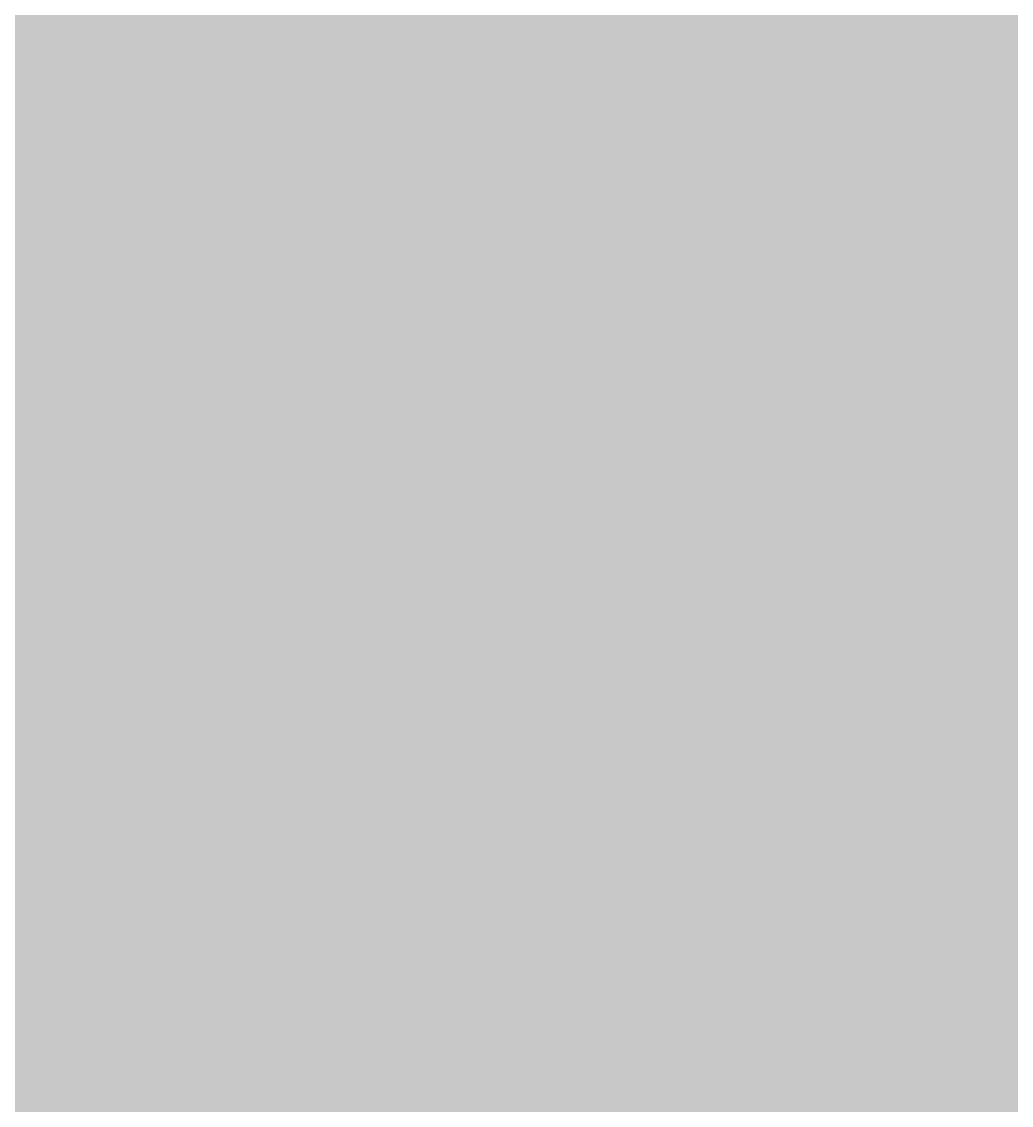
# Model space of a CAD drawing. Header units: inches. Extents: x -4169 to -1846, y 9706 to 12377.
# Drawn here: x -3851.9617 to -3851.8763, y 10391.2897 to 10391.3832 of the extents above; entities that cross this region are included whole.
import ezdxf

# ---------------------------------------------------------------- set-up
doc = ezdxf.new("R2010")
doc.units = ezdxf.units.IN
doc.header["$MEASUREMENT"] = 0
doc.layers.add('0-1', color=7, linetype='Continuous', lineweight=5)
doc.layers.add('A-WALL-PATT-2', color=253, linetype='Continuous', lineweight=9)

# ---------------------------------------------------------------- blocks, each defined once
blk = doc.blocks.new('CTR - 1st Phase - Shell_rvt-1-ENLARGED RCP - 3RD FLOOR PLAN')
at = {"layer": 'A-WALL-PATT-2'}
h = blk.add_hatch(dxfattribs=at)
h.set_pattern_fill('FP_1', color=256, style=0, pattern_type=2)
h.set_pattern_definition([(0, (0, 0), (20.48, 5.12), [0.845, -14.515, 0.845, -14.515, -81.92]), (0, (0, 0), (20.48, 5.12), [-30.72, 0.845, -29.875, 0.845, -14.515, -35.84]), (0, (0, 0), (20.48, 5.12), [-76.8, 0.845, -9.395, 0.845, -24.755]), (120, (7.68, 2.56), (-14.67405, 15.1762003), [0.845, -14.515, 0.845, -14.515, -81.92]), (120, (7.68, 2.56), (-14.67405, 15.1762003), [-30.72, 0.845, -29.875, 0.845, -14.515, -35.84]), (120, (7.68, 2.56), (-14.67405, 15.1762003), [-76.8, 0.845, -9.395, 0.845, -24.755]), (240, (10.24, 12.8), (-5.80595, -20.2962003), [0.845, -14.515, 0.845, -14.515, -81.92]), (240, (10.24, 12.8), (-5.80595, -20.2962003), [-30.72, 0.845, -29.875, 0.845, -14.515, -35.84]), (240, (10.24, 12.8), (-5.80595, -20.2962003), [-76.8, 0.845, -9.395, 0.845, -24.755])])
h.paths.add_polyline_path([(-3859.223737, 10089.201896), (-3859.223737, 10089.389396), (-3853.723737, 10089.389396), (-3853.723737, 10089.201896), (-3851.848737, 10089.201896), (-3851.848737, 10127.789396), (-3856.286237, 10127.789396), (-3856.286237, 10127.164396), (-3852.473737, 10127.164396), (-3852.502049, 10089.826896), (-3860.473737, 10089.826896), (-3860.469621, 10089.201896)], flags=0)
h.paths.add_polyline_path([(-3855.359157, 10166.001896), (-3851.848737, 10166.001896), (-3851.848737, 10166.376896), (-3856.286237, 10166.376896), (-3856.286237, 10166.001896), (-3856.221365, 10166.001896)], flags=0)
h.paths.add_polyline_path([(-3854.723737, 10204.401896), (-3851.848737, 10204.401896), (-3851.874825, 10207.589396), (-3852.473737, 10207.589396), (-3852.492607, 10205.026896), (-3856.286237, 10205.026896), (-3856.286237, 10204.401896), (-3855.600956, 10204.401896)], flags=0)
h.paths.add_polyline_path([(-3852.473737, 10212.339396), (-3851.848737, 10212.339396), (-3851.848737, 10281.389396), (-3856.286237, 10281.389396), (-3856.286237, 10280.764396), (-3852.473737, 10280.764396), (-3852.473737, 10218.966372)], flags=0)
h.paths.add_polyline_path([(-3851.848737, 10319.414396), (-3851.848737, 10344.589396), (-3852.473737, 10344.589396), (-3852.492607, 10320.039396), (-3856.286237, 10320.039396), (-3856.286237, 10319.414396), (-3852.421129, 10319.414396)], flags=0)
h.paths.add_polyline_path([(-3851.848737, 10352.589396), (-3851.848737, 10363.826896), (-3852.473737, 10363.826896), (-3852.473737, 10352.589396), (-3852.02882, 10352.589396)], flags=0)
h.paths.add_polyline_path([(-3852.473737, 10390.826896), (-3851.848737, 10390.826896), (-3851.848737, 10392.464396), (-3852.473737, 10392.464396)], flags=0)
h.paths.add_polyline_path([(-3851.848737, 10395.964396), (-3851.848737, 10435.176896), (-3856.286237, 10435.176896), (-3856.286237, 10434.551896), (-3852.473737, 10434.551896), (-3852.473737, 10395.964396), (-3852.264272, 10395.964396)], flags=0)
h.paths.add_polyline_path([(-3854.723737, 10473.201896), (-3851.848737, 10473.201896), (-3851.848737, 10473.576896), (-3856.286237, 10473.576896), (-3856.26287, 10473.201896), (-3854.987731, 10473.201896)], flags=0)
h.paths.add_polyline_path([(-3856.286237, 10511.601896), (-3851.848737, 10511.601896), (-3851.848737, 10547.189396), (-3852.473737, 10547.189396), (-3852.492607, 10512.226896), (-3856.286237, 10512.226896)], flags=0)
h.paths.add_polyline_path([(-3851.848737, 10553.189396), (-3851.848737, 10588.776896), (-3856.286237, 10588.776896), (-3856.286237, 10588.151896), (-3852.473737, 10588.151896), (-3852.473737, 10553.189396), (-3852.188282, 10553.189396)], flags=0)
h.paths.add_polyline_path([(-3854.723737, 10626.801896), (-3851.848737, 10626.801896), (-3851.848737, 10665.576896), (-3856.286237, 10665.576896), (-3856.286237, 10664.951896), (-3852.473737, 10664.951896), (-3852.492607, 10627.426896), (-3856.286237, 10627.426896), (-3856.286237, 10626.801896), (-3855.983624, 10626.801896)], flags=0)
h.paths.add_polyline_path([(-3860.473737, 10703.601896), (-3860.473737, 10703.790177), (-3860.723737, 10703.790177), (-3860.723737, 10703.601896), (-3860.661237, 10703.601896)], flags=0)
h.paths.add_polyline_path([(-3854.723737, 10703.601896), (-3851.848737, 10703.601896), (-3851.850268, 10703.789396), (-3852.473737, 10703.789396), (-3852.492607, 10704.226896), (-3856.286237, 10704.226896), (-3856.286237, 10703.601896)], flags=0)
h.paths.add_polyline_path([(-3851.848737, 10708.539396), (-3851.848737, 10709.239396), (-3852.473737, 10709.239396), (-3852.473737, 10708.539396), (-3851.889049, 10708.539396)], flags=0)
h.paths.add_polyline_path([(-3851.848737, 10736.239396), (-3851.848737, 10739.474455), (-3852.473737, 10739.474455), (-3852.473737, 10736.239396), (-3852.115209, 10736.239396)], flags=0)
h.paths.add_polyline_path([(-3851.848737, 10742.974455), (-3851.848737, 10780.776896), (-3856.286237, 10780.776896), (-3856.286237, 10780.151896), (-3852.473737, 10780.151896), (-3852.473737, 10742.974455), (-3852.170198, 10742.974455)], flags=0)
h.paths.add_polyline_path([(-3854.723737, 10818.801896), (-3851.848737, 10818.801896), (-3851.848737, 10835.189396), (-3852.473737, 10835.189396), (-3852.492607, 10819.426896), (-3856.286237, 10819.426896), (-3856.286237, 10818.801896)], flags=0)
h.paths.add_polyline_path([(-3851.848737, 10841.189396), (-3851.848737, 10857.764396), (-3856.286237, 10857.764396), (-3856.286237, 10857.139396), (-3852.473737, 10857.139396), (-3852.473737, 10841.189396), (-3852.213711, 10841.189396)], flags=0)
h.paths.add_polyline_path([(-3852.492607, 10895.789396), (-3851.848737, 10895.789396), (-3851.848737, 10933.404338), (-3852.473737, 10933.404338), (-3852.492607, 10896.414396), (-3856.286237, 10896.414396), (-3856.286237, 10895.789396), (-3852.800117, 10895.789396)], flags=0)
h.paths.add_polyline_path([(-3852.071921, 10936.904338), (-3851.848737, 10936.904338), (-3851.848737, 10940.014396), (-3852.473737, 10940.014396), (-3852.473737, 10936.904338)], flags=0)
h.paths.add_polyline_path([(-3852.473737, 10967.014396), (-3851.848737, 10967.014396), (-3851.848737, 10967.839396), (-3852.473737, 10967.839396)], flags=0)
h.paths.add_polyline_path([(-3851.848737, 10972.589396), (-3851.848737, 11011.551896), (-3856.286237, 11011.551896), (-3856.286237, 11010.926896), (-3852.473737, 11010.926896), (-3852.473737, 10972.589396), (-3852.26563, 10972.589396)], flags=0)
h.paths.add_polyline_path([(-3856.286237, 11049.576896), (-3851.848737, 11049.576896), (-3851.848737, 11049.764396), (-3856.286237, 11049.764396)], flags=0)
h.paths.add_polyline_path([(-3856.272391, 11087.789396), (-3851.848737, 11087.789396), (-3851.848737, 11123.189396), (-3852.473737, 11123.189396), (-3852.492607, 11088.414396), (-3856.286237, 11088.414396), (-3856.286237, 11087.789396)], flags=0)
h.paths.add_polyline_path([(-3851.848737, 11129.189396), (-3851.848737, 11164.589396), (-3856.286237, 11164.589396), (-3856.286237, 11163.964396), (-3852.473737, 11163.964396), (-3852.473737, 11129.189396), (-3852.139186, 11129.189396)], flags=0)
h.paths.add_polyline_path([(-3852.478827, 11202.614396), (-3851.848737, 11202.614396), (-3851.848737, 11203.614396), (-3852.448737, 11203.614396), (-3852.442176, 11207.114396), (-3851.848737, 11207.114396), (-3851.848737, 11208.752206), (-3852.473737, 11208.752206), (-3852.492607, 11203.239396), (-3856.286237, 11203.239396), (-3856.272493, 11202.614396), (-3852.492607, 11202.614396)], flags=0)
h.paths.add_polyline_path([(-3860.473737, 11202.614396), (-3860.473737, 11202.990177), (-3860.723737, 11202.990177), (-3860.723737, 11202.614396), (-3860.661237, 11202.614396)], flags=0)
h.paths.add_polyline_path([(-3852.223737, 11202.989396), (-3852.448737, 11202.989396), (-3852.448737, 11203.214396)], flags=0)
h.paths.add_polyline_path([(-3851.848737, 11235.752206), (-3851.848737, 11245.189396), (-3852.473737, 11245.189396), (-3852.473737, 11235.752206), (-3852.208931, 11235.752206)], flags=0)
h.paths.add_polyline_path([(-3852.473737, 11249.939396), (-3851.848737, 11249.939396), (-3851.848737, 11279.976896), (-3856.286237, 11279.976896), (-3856.286237, 11279.351896), (-3852.473737, 11279.351896), (-3852.473737, 11254.549792)], flags=0)
h.paths.add_polyline_path([(-3852.925117, 11318.001896), (-3851.848737, 11318.001896), (-3851.848737, 11356.776896), (-3856.286237, 11356.776896), (-3856.286237, 11356.151896), (-3852.473737, 11356.151896), (-3852.492607, 11318.626896), (-3856.286237, 11318.626896), (-3856.258591, 11318.001896), (-3852.95747, 11318.001896)], flags=0)
h.paths.add_polyline_path([(-3851.848737, 11394.801896), (-3851.848737, 11586.989396), (-3856.286237, 11586.989396), (-3856.286237, 11586.364396), (-3852.473737, 11586.338655), (-3852.492607, 11395.426896), (-3856.286237, 11395.426896), (-3856.286237, 11394.801896), (-3852.473737, 11394.801896)], flags=0)
h.paths.add_polyline_path([(-3852.492607, 11625.014396), (-3851.848737, 11625.014396), (-3851.848737, 11625.389396), (-3856.286237, 11625.389396), (-3856.286237, 11625.014396), (-3854.60298, 11625.014396)], flags=0)
h.paths.add_polyline_path([(-3852.477135, 11663.414396), (-3851.848737, 11663.414396), (-3851.848737, 11707.826896), (-3852.473737, 11707.826896), (-3852.492607, 11664.039396), (-3856.286237, 11664.039396), (-3856.277061, 11663.414396), (-3852.492607, 11663.414396)], flags=0)
h.paths.add_polyline_path([(-3852.473737, 11734.826896), (-3851.848737, 11734.826896), (-3851.848737, 11746.189396), (-3852.473737, 11746.189396), (-3852.473737, 11737.151774)], flags=0)
h.paths.add_polyline_path([(-3852.473737, 11754.189396), (-3851.848737, 11754.189396), (-3851.848737, 11778.989396), (-3856.286237, 11778.989396), (-3856.286237, 11778.364396), (-3852.473737, 11778.364396), (-3852.473737, 11757.26019)], flags=0)
h.paths.add_polyline_path([(-3856.286237, 11817.014396), (-3851.848737, 11817.014396), (-3851.848737, 11886.439396), (-3852.473737, 11886.439396), (-3852.492607, 11817.639396), (-3856.286237, 11817.639396), (-3856.286237, 11817.585438)], flags=0)
h.paths.add_polyline_path([(-3851.87323, 11891.189396), (-3851.848737, 11891.189396), (-3851.848737, 11894.189396), (-3856.286237, 11894.189396), (-3856.286237, 11893.564396), (-3852.473737, 11893.564396), (-3852.473737, 11891.189396)], flags=0)
h.paths.add_polyline_path([(-3854.723737, 11932.214396), (-3851.848737, 11932.214396), (-3851.848737, 11932.589396), (-3856.286237, 11932.589396), (-3856.286237, 11932.214396), (-3854.751144, 11932.214396)], flags=0)
h.paths.add_polyline_path([(-3854.723737, 11970.614396), (-3851.848737, 11970.614396), (-3851.848737, 12009.201896), (-3860.473737, 12009.201896), (-3860.473737, 12008.576896), (-3852.473737, 12008.576896), (-3852.492607, 11971.239396), (-3856.286237, 11971.239396), (-3856.286237, 11970.614396)], flags=0)

msp = doc.modelspace()

# ---------------------------------------------------------------- block references
at = {"layer": '0-1'}
msp.add_blockref('CTR - 1st Phase - Shell_rvt-1-ENLARGED RCP - 3RD FLOOR PLAN', (0, 0), dxfattribs=at)

doc.saveas('drawing.dxf')
